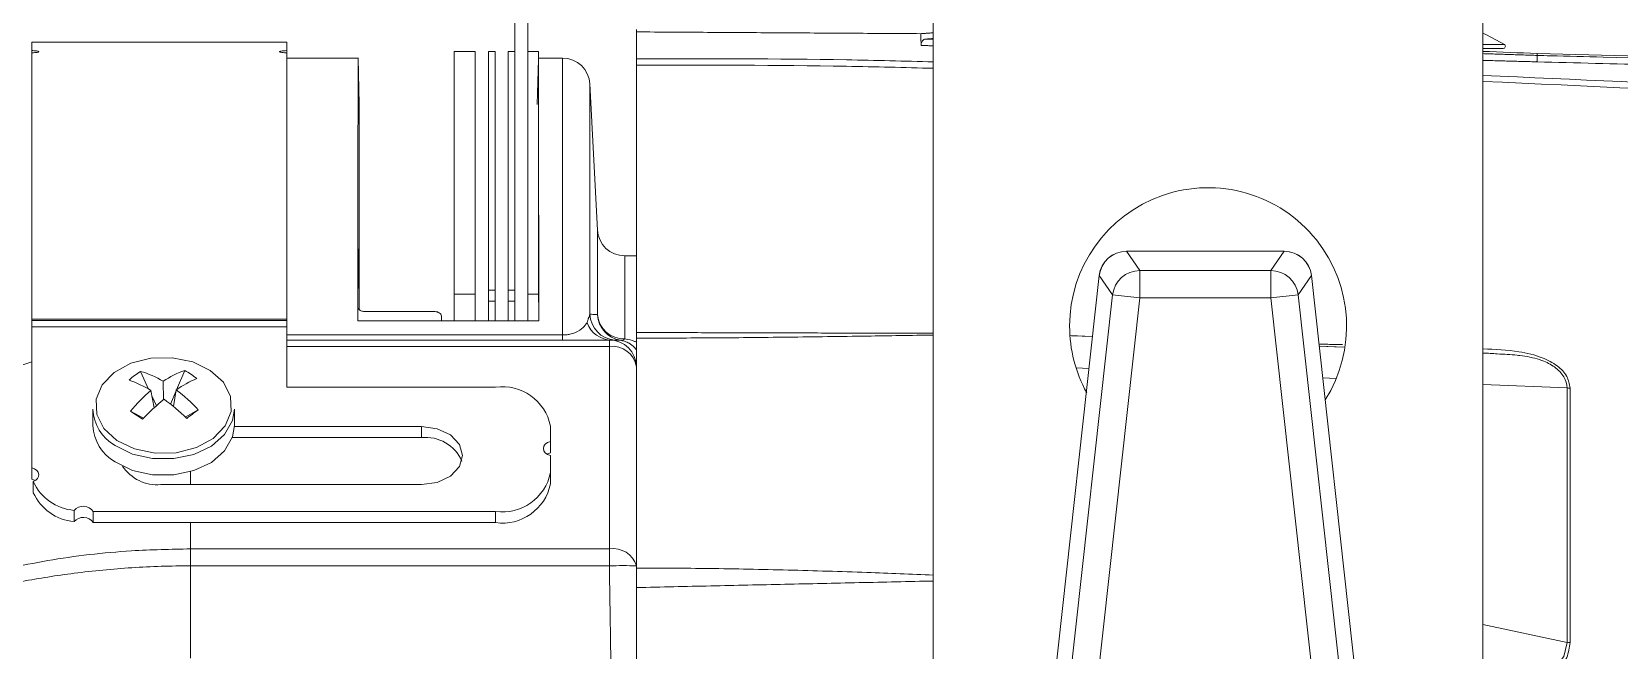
# Model space of a CAD drawing. Extents: x 11 to 120, y 2 to 94.
# Drawn here: x 88.235 to 91.847, y 42.531 to 43.939 of the extents above; entities that cross this region are included whole.
import ezdxf

# ---------------------------------------------------------------- set-up
doc = ezdxf.new("R2010")
doc.units = 0
doc.header["$MEASUREMENT"] = 0
doc.linetypes.add('SLD-Solid', pattern=[0])
doc.layers.add('OBJECT', color=7, linetype='CONTINUOUS')

msp = doc.modelspace()

# ---------------------------------------------------------------- linework, layer by layer
at = {"layer": 'OBJECT', "color": 7, "linetype": 'SLD-Solid', "lineweight": 15}
for p, q in [((90.2863, 39.7263), (90.2863, 48.6989)), ((91.5363, 39.7263), (91.5363, 48.6989)), ((89.3342, 43.8624), (89.3342, 44.0439)), ((89.3642, 43.8624), (89.3642, 44.0439)), ((88.8155, 43.9149), (88.2355, 43.9149)), ((88.2355, 43.8961), (88.2355, 43.9149)), ((88.8155, 43.8961), (88.8155, 43.9149)), ((89.6113, 43.9386), (89.6113, 43.9439)), ((89.6113, 43.9386), (89.6113, 43.8772)), ((88.2355, 43.891), (88.2355, 43.8961)), ((88.2355, 43.2847), (88.2355, 43.891)), ((88.8155, 43.891), (88.8155, 43.8961)), ((88.8155, 43.2847), (88.8155, 43.891)), ((88.9777, 43.8789), (88.8155, 43.8789)), ((88.9805, 43.7732), (88.9777, 43.8787)), ((89.2444, 43.8939), (89.1964, 43.8939)), ((89.1964, 43.3417), (89.1964, 43.8939)), ((89.2444, 43.3417), (89.2444, 43.8939)), ((89.2893, 43.8939), (89.2744, 43.8939)), ((89.2744, 43.3506), (89.2744, 43.8939)), ((89.2893, 43.3506), (89.2893, 43.8939)), ((89.3342, 43.8939), (89.3193, 43.8939)), ((89.3193, 43.3506), (89.3193, 43.8939)), ((89.3882, 43.8939), (89.3642, 43.8939)), ((89.3882, 43.8769), (89.3855, 43.7731)), ((89.3882, 43.8939), (89.3882, 43.3417)), ((89.4431, 43.8789), (89.3882, 43.8789)), ((89.4431, 43.2488), (89.4431, 43.8789)), ((91.5852, 43.9099), (91.5363, 43.9099)), ((91.5825, 43.9007), (91.5363, 43.9007)), ((95.9027, 43.7784), (91.66, 43.8895)), ((91.66, 43.8851), (91.66, 43.8895)), ((89.3342, 43.3506), (89.3342, 43.8624)), ((89.3642, 43.8624), (89.3642, 43.3417)), ((89.6113, 43.8626), (89.6113, 43.246)), ((89.5224, 43.4877), (89.505, 43.8201)), ((89.505, 43.8201), (89.505, 43.296)), ((88.9805, 43.3393), (88.9805, 43.7739)), ((89.5224, 43.2949), (89.5224, 43.4877)), ((88.9773, 43.4598), (88.9805, 43.3393)), ((89.6113, 43.4289), (89.5843, 43.4289)), ((89.5843, 43.4289), (89.5843, 43.2399)), ((91.0845, 43.4394), (90.7257, 43.4394)), ((90.7257, 43.4394), (90.7257, 43.4392)), ((90.7257, 43.4392), (90.7561, 43.3955)), ((91.0845, 43.4392), (90.7257, 43.4392)), ((91.0541, 43.3955), (91.0845, 43.4392)), ((91.0845, 43.4394), (91.0845, 43.4392)), ((90.6637, 43.3838), (90.5435, 42.2945)), ((90.6636, 43.3838), (90.5444, 42.3046)), ((90.6636, 43.3838), (90.6637, 43.3838)), ((90.6941, 43.34), (90.6637, 43.3838)), ((90.7561, 43.3955), (90.7561, 43.3332)), ((90.7561, 43.3955), (91.0541, 43.3955)), ((91.0541, 43.3955), (91.0541, 43.3332)), ((91.1464, 43.3838), (91.1161, 43.34)), ((91.2667, 42.2945), (91.1464, 43.3838)), ((91.1466, 43.3838), (91.1464, 43.3838)), ((91.2657, 42.3049), (91.1466, 43.3838)), ((89.1964, 43.3417), (89.2444, 43.3417)), ((89.1964, 43.3417), (89.1964, 43.2809)), ((89.2444, 43.3417), (89.2444, 43.2809)), ((89.2744, 43.3506), (89.2893, 43.3506)), ((89.2744, 43.3254), (89.2744, 43.3506)), ((89.2893, 43.3506), (89.2893, 43.3254)), ((89.3193, 43.3506), (89.3342, 43.3506)), ((89.3193, 43.3254), (89.3193, 43.3506)), ((89.3342, 43.3506), (89.3342, 43.3254)), ((89.3882, 43.3417), (89.3642, 43.3417)), ((89.3642, 43.2809), (89.3642, 43.3417)), ((89.3882, 43.3237), (89.3882, 43.3417)), ((90.5718, 42.232), (90.6941, 43.34)), ((90.7561, 43.3332), (90.6337, 42.2251)), ((90.6941, 43.34), (90.7561, 43.3332)), ((91.0541, 43.3332), (90.7561, 43.3332)), ((91.0541, 43.3332), (91.1161, 43.34)), ((91.1765, 42.2251), (91.0541, 43.3332)), ((91.1161, 43.34), (91.2384, 42.232)), ((89.2893, 43.3254), (89.2744, 43.3254)), ((89.2744, 43.3254), (89.2744, 43.2809)), ((89.2893, 43.3254), (89.2893, 43.2809)), ((89.3342, 43.3254), (89.3193, 43.3254)), ((89.3193, 43.3254), (89.3193, 43.2809)), ((89.3342, 43.3254), (89.3342, 43.2809)), ((88.2355, 43.2819), (88.2355, 43.2847)), ((88.2355, 43.2847), (88.8155, 43.2847)), ((88.2355, 43.267), (88.2355, 43.2819)), ((88.2355, 43.2819), (88.8155, 43.2819)), ((88.2355, 42.946), (88.2355, 43.267)), ((88.2355, 43.267), (88.8155, 43.267)), ((88.8155, 43.2819), (88.8155, 43.2847)), ((88.8155, 43.267), (88.8155, 43.2819)), ((88.8155, 43.267), (88.8155, 43.1299)), ((88.9771, 43.2809), (89.3888, 43.2809)), ((88.8155, 43.2488), (89.4431, 43.2488)), ((88.8155, 43.2371), (89.5494, 43.2371)), ((89.4431, 43.2371), (88.8155, 43.2371)), ((89.4431, 43.2488), (89.4431, 43.2371)), ((89.5494, 43.2228), (89.5494, 43.2371)), ((89.6835, 43.2542), (89.6113, 43.2543)), ((89.6113, 43.2415), (89.6113, 42.7183)), ((90.5971, 43.2474), (90.6483, 43.2452)), ((90.6483, 43.245), (90.6008, 43.247)), ((89.5494, 43.2228), (88.8155, 43.2228)), ((89.5494, 42.7618), (89.5494, 43.2228)), ((91.1643, 43.2233), (91.2227, 43.2208)), ((91.2163, 43.2209), (91.1643, 43.2231)), ((91.569, 43.2059), (91.5363, 43.2073)), ((88.4829, 43.1658), (88.5014, 43.1255)), ((88.5834, 43.168), (88.5651, 43.1242)), ((90.6113, 43.1736), (90.6403, 43.1724)), ((88.5067, 43.1224), (88.5137, 43.0829)), ((88.5348, 43.1014), (88.5346, 43.1434)), ((88.5638, 43.1213), (88.5513, 43.0913)), ((88.5643, 43.1237), (88.5576, 43.0861)), ((88.8155, 43.1299), (89.2905, 43.1299)), ((91.1723, 43.1509), (91.2029, 43.1496)), ((91.5363, 43.1361), (91.7278, 43.1283)), ((88.5091, 43.1088), (88.5189, 43.0876)), ((88.3745, 43.0799), (88.3745, 43.0429)), ((88.4599, 43.0752), (88.4896, 43.059)), ((88.6141, 43.0785), (88.5848, 43.062)), ((88.6965, 43.0429), (88.6965, 43.0799)), ((88.6916, 43.015), (89.122, 43.015)), ((88.6964, 43.0405), (89.122, 43.0405)), ((89.122, 43.015), (89.122, 43.0405)), ((89.4155, 43.0062), (89.4155, 43.0415)), ((89.4155, 43.0062), (89.4155, 42.9807)), ((89.4155, 42.9355), (89.4155, 42.9744)), ((88.2355, 42.946), (88.2355, 42.9206)), ((88.5964, 42.9375), (88.5964, 42.9082)), ((88.2388, 42.9152), (88.2388, 42.8898)), ((89.122, 42.9082), (88.529, 42.9082)), ((89.4155, 42.9355), (89.4155, 42.91)), ((88.3318, 42.824), (88.3318, 42.8494)), ((88.3754, 42.8471), (89.2905, 42.8471)), ((88.3754, 42.8471), (88.3754, 42.8216)), ((89.2905, 42.8216), (89.2905, 42.8471)), ((88.3754, 42.8216), (89.2905, 42.8216)), ((88.5964, 42.8216), (88.5964, 42.7618)), ((88.5964, 42.7618), (88.5964, 42.7232)), ((88.5964, 42.7618), (89.5494, 42.7618)), ((89.5494, 42.7618), (89.5494, 42.7232)), ((88.5964, 42.7232), (88.5964, 42.5134)), ((89.5494, 42.7232), (88.5964, 42.7232)), ((91.5363, 42.5895), (91.7278, 42.5491))]:
    msp.add_line(p, q, dxfattribs=at)
at = {"layer": 'OBJECT', "color": 7, "linetype": 'SLD-Solid', "lineweight": 15, "flags": 128}
for points in [[(91.5852, 43.9099), (91.5449, 43.9317), (91.5363, 43.9355)], [(88.4293, 43.0087), (88.4694, 42.9894), (88.5159, 42.9798), (88.5643, 42.9808), (88.6099, 42.9924), (88.6482, 43.0134), (88.6755, 43.0417), (88.6891, 43.0746), (88.6876, 43.1088), (88.6713, 43.1411), (88.6416, 43.1681), (88.6016, 43.1874), (88.5551, 43.197), (88.5066, 43.196), (88.461, 43.1844), (88.4227, 43.1635), (88.3954, 43.1352), (88.3819, 43.1023), (88.3833, 43.068), (88.3997, 43.0358), (88.4293, 43.0087)], [(88.2355, 43.1875), (88.0964, 43.1412), (88.0964, 43.1412), (88.0964, 43.1412)], [(88.4251, 42.997), (88.4646, 42.9776), (88.5103, 42.9674), (88.5583, 42.9672), (88.6043, 42.9769), (88.6441, 42.9958), (88.6743, 43.0222), (88.6922, 43.0537), (88.6965, 43.0799)], [(88.4251, 42.96), (88.4646, 42.9406), (88.5103, 42.9304), (88.5583, 42.9302), (88.6043, 42.9399), (88.6441, 42.9588), (88.6743, 42.9852), (88.6922, 43.0167), (88.6965, 43.0429)], [(89.122, 43.0405), (89.1578, 43.0354), (89.1881, 43.0211), (89.2084, 42.9997), (89.2155, 42.9744), (89.2084, 42.9491), (89.1881, 42.9276), (89.1578, 42.9133), (89.122, 42.9082)], [(89.4155, 42.9744), (89.4089, 42.9768), (89.4037, 42.9805), (89.4004, 42.9851), (89.3993, 42.9903), (89.4004, 42.9954), (89.4037, 43.0001), (89.4089, 43.0038), (89.4155, 43.0062)], [(89.4075, 42.9775), (89.4089, 42.9783), (89.4155, 42.9807)], [(88.2355, 42.946), (88.2417, 42.9438), (88.2467, 42.9404), (88.2501, 42.9362), (88.2516, 42.9314), (88.2511, 42.9265), (88.2487, 42.9219), (88.2444, 42.9181), (88.2388, 42.9152)], [(88.2355, 42.9206), (88.2417, 42.9184), (88.2434, 42.9174)], [(91.5363, 42.4734), (91.6143, 42.4618), (91.6564, 42.4663), (91.665, 42.469), (91.6942, 42.4847), (91.6992, 42.4889), (91.7203, 42.5169), (91.7278, 42.5491), (91.7278, 42.5491), (91.7278, 42.5491)]]:
    msp.add_lwpolyline(points, dxfattribs=at)
at = {"layer": 'OBJECT', "color": 7, "linetype": 'SLD-Solid', "lineweight": 15}
for centre, radius, start, end in [((89.4431, 43.8169), 0.062, 3, 90), ((89.6113, -6.7291), 50.66, 87.68235, 87.82233), ((91.5825, 43.9057), 0.005, 270, 57.4319), ((88.8855, 43.986), 2.7763, 357.615, 357.916), ((89.4507, 43.9315), 2.2098, 358.4172, 358.7954), ((91.6601, 43.8854), 0.015, 267.6836, 268.5034), ((90.9113, 43.2689), 0.315, 327.7754, 180), ((89.5843, 43.4909), 0.062, 183, 270), ((90.7257, 43.3769), 0.0625, 90, 173.7), ((90.7261, 43.3765), 0.0627, 90.3105, 173.3016), ((91.0845, 43.3769), 0.0625, 6.3, 90), ((91.0841, 43.3765), 0.0627, 6.6984, 89.6895), ((90.7564, 43.3327), 0.0627, 90.3105, 173.3016), ((91.0538, 43.3327), 0.0627, 6.6984, 89.6895), ((89.5551, 43.2971), 0.0599, 199.9389, 269.4294), ((89.5669, 43.2987), 0.062, 182.5108, 264.8717), ((89.5843, 43.2979), 0.062, 182.7994, 260.9516), ((89.5825, 43.3002), 0.0603, 185.1121, 271.7203), ((90.9113, 43.2689), 0.315, 180, 208.766), ((89.5494, 43.1751), 0.062, 1.1517, 89.9957), ((89.5757, 43.2494), 0.0128, 264.8325, 312.1191), ((89.5554, 43.1664), 0.0568, 10.0798, 96.1484), ((88.5841, 43.0039), 0.191, 122.0142, 131.8138), ((88.4202, 42.9506), 0.2242, 59.3222, 73.7606), ((88.6551, 42.965), 0.2153, 109.4637, 124.0336), ((88.4884, 42.9952), 0.1972, 51.5108, 61.1938), ((88.3664, 42.8927), 0.2692, 58.588, 70.3695), ((88.758, 42.8265), 0.3883, 130.334, 140.1596), ((88.7136, 42.9088), 0.2617, 113.0567, 124.7892), ((88.3345, 42.8199), 0.3809, 42.7657, 52.8973), ((89.3061, 43.0194), 0.1116, 11.4218, 98.0495), ((91.7374, 43.2033), 0.0756, 262.7505, 268.1191), ((88.8636, 42.7065), 0.5139, 129.5502, 137.0246), ((88.2424, 42.7033), 0.4959, 45.8157, 53.6478), ((88.4754, 43.0846), 0.1011, 182.7049, 240.144), ((90.6788, 46.3789), 3.9797, 236.1127, 236.5919), ((87.1629, 44.9832), 2.3945, 306.5237, 307.3042), ((88.4754, 43.0476), 0.1011, 182.7049, 240.144), ((89.1321, 42.9269), 0.0887, 23.0745, 96.5384), ((88.5204, 43.0018), 0.0939, 213.3129, 275.2259), ((88.3417, 42.962), 0.113, 204.4774, 264.9939), ((89.3061, 42.9576), 0.1116, 261.9505, 348.5782), ((89.3061, 42.9321), 0.1116, 261.9505, 348.5782), ((88.3417, 42.9366), 0.113, 204.4774, 264.9939), ((88.3527, 42.8312), 0.0277, 34.9613, 138.8585), ((88.3527, 42.8057), 0.0277, 34.9613, 138.8585), ((89.5582, 42.7069), 0.0556, 17.0331, 99.1637), ((89.5797, 41.7927), 0.931, 88.0509, 91.8659), ((91.7374, 42.6454), 0.0967, 264.3329, 268.5205)]:
    msp.add_arc(centre, radius, start, end, dxfattribs=at)
for points in [[(89.6113, 43.9386), (90.258, 43.9346)], [(90.2863, 43.9365), (90.258, 43.9346)], [(90.258, 43.9346), (90.2584, 43.9077)], [(90.2682, 43.9222), (90.2863, 43.9234)], [(90.2682, 43.9222), (90.2863, 43.9219)], [(88.2517, 43.8935), (88.2517, 43.8936)], [(88.7994, 43.8939), (88.7993, 43.8936)], [(90.2863, 43.907), (90.2584, 43.9077)], [(91.5363, 43.8891), (91.66, 43.8851)], [(91.6594, 43.8705), (91.5363, 43.8738)], [(95.9024, 43.7596), (91.6597, 43.8705)], [(88.9805, 43.3306), (88.9805, 43.3393)], [(88.9805, 43.3306), (88.9805, 43.3306)], [(88.9805, 43.3065), (88.9805, 43.3306)], [(89.1519, 43.302), (88.9925, 43.3022)], [(89.1675, 43.2809), (89.1672, 43.2917)], [(89.4988, 43.2767), (89.505, 43.296)], [(89.5494, 43.2371), (89.5545, 43.2372)], [(89.5614, 43.2369), (89.5545, 43.2372)], [(89.6838, 43.2542), (90.2863, 43.2525)], [(91.1638, 43.2279), (91.2172, 43.2268)], [(89.5546, 42.3879), (89.5494, 42.7232)], [(90.2863, 42.6887), (89.6113, 42.6738)]]:
    msp.add_open_spline(points, degree=1, dxfattribs=at)
for points, knots in [([(90.2584, 43.9077), (90.2585, 43.9091), (90.2586, 43.912), (90.2599, 43.9158), (90.262, 43.919), (90.2648, 43.9215), (90.267, 43.9219), (90.2682, 43.9222)], [0, 0, 0, 0, 0.172104, 0.343699, 0.527172, 0.746257, 1, 1, 1, 1]), ([(88.2517, 43.8936), (88.2514, 43.8939), (88.2509, 43.8945), (88.2467, 43.8953), (88.2413, 43.8958), (88.2371, 43.896), (88.2355, 43.8961)], [0, 0, 0, 0, 0.273874, 0.547765, 0.818561, 1, 1, 1, 1]), ([(88.2355, 43.891), (88.2379, 43.8911), (88.2428, 43.8914), (88.2482, 43.8921), (88.2511, 43.8928), (88.2515, 43.8933), (88.2517, 43.8935)], [0, 0, 0, 0, 0.278162, 0.556168, 0.835036, 1, 1, 1, 1]), ([(88.7993, 43.8936), (88.7995, 43.8933), (88.8001, 43.8927), (88.8043, 43.8918), (88.8097, 43.8913), (88.8138, 43.8911), (88.8155, 43.891)], [0, 0, 0, 0, 0.275025, 0.549976, 0.82072, 1, 1, 1, 1]), ([(88.8155, 43.8961), (88.813, 43.896), (88.8081, 43.8957), (88.8027, 43.8951), (88.8002, 43.8944), (88.7996, 43.894), (88.7994, 43.8939)], [0, 0, 0, 0, 0.298064, 0.595979, 0.894017, 1, 1, 1, 1]), ([(88.9773, 43.4598), (88.9774, 43.5028), (88.9775, 43.5889), (88.9776, 43.6924), (88.9776, 43.7758), (88.9777, 43.8358), (88.9777, 43.869), (88.9777, 43.8828), (88.9777, 43.8788), (88.9777, 43.8787)], [0, 0, 0, 0, 0.164124, 0.329387, 0.498245, 0.668344, 0.832468, 0.997732, 1, 1, 1, 1]), ([(89.3882, 43.8769), (89.3882, 43.8762), (89.3882, 43.8746), (89.3883, 43.8436), (89.3883, 43.7899), (89.3884, 43.7116), (89.3885, 43.6036), (89.3886, 43.4642), (89.3888, 43.3422), (89.3888, 43.2809)], [0, 0, 0, 0, 0.113769, 0.250524, 0.38823, 0.52893, 0.670665, 0.834512, 1, 1, 1, 1]), ([(89.6113, 43.8772), (89.7705, 43.8775), (89.9955, 43.8779), (90.2205, 43.8722), (90.2863, 43.8705)], [0, 0, 0, 0, 0.707204, 1, 1, 1, 1]), ([(89.6113, 43.8626), (89.6113, 43.8629), (89.6113, 43.8634), (89.6113, 43.8663), (89.6113, 43.8703), (89.6113, 43.8742), (89.6113, 43.8765), (89.6113, 43.8772)], [0, 0, 0, 0, 0.227366, 0.454733, 0.682099, 0.909464, 1, 1, 1, 1]), ([(91.66, 43.8851), (91.67, 43.8848), (91.72, 43.8835), (91.9299, 43.878), (92.7696, 43.8561), (94.1339, 43.8204), (95.3382, 43.789), (95.9027, 43.7742)], [0, 0, 0, 0, 0.007069, 0.035343, 0.14844, 0.600828, 1, 1, 1, 1]), ([(90.2863, 43.8558), (90.2204, 43.8575), (89.9955, 43.8634), (89.7705, 43.8629), (89.6113, 43.8626)], [0, 0, 0, 0, 0.292954, 1, 1, 1, 1]), ([(91.5363, 43.8396), (91.956, 43.821), (92.8278, 43.7823), (94.1497, 43.6808), (95.0498, 43.5826), (95.5, 43.5335)], [0, 0, 0, 0, 0.316932, 0.658342, 1, 1, 1, 1]), ([(95.4983, 43.5191), (95.4884, 43.5202), (95.4387, 43.5261), (95.2301, 43.5501), (94.7132, 43.6068), (93.9165, 43.6821), (92.8048, 43.7679), (92.0107, 43.8043), (91.5363, 43.826)], [0, 0, 0, 0, 0.007548, 0.037738, 0.1585, 0.400032, 0.641653, 1, 1, 1, 1]), ([(88.9771, 43.2809), (88.9771, 43.2949), (88.9772, 43.3228), (88.9772, 43.363), (88.9773, 43.4094), (88.9773, 43.4407), (88.9773, 43.4598)], [0, 0, 0, 0, 0.218765, 0.43753, 0.656295, 1, 1, 1, 1]), ([(88.9772, 43.3123), (88.9772, 43.309), (88.9772, 43.2986), (88.9772, 43.2881), (88.9772, 43.2809)], [0, 0, 0, 0, 0.325101, 1, 1, 1, 1]), ([(88.9925, 43.3022), (88.991, 43.3023), (88.9879, 43.3025), (88.9839, 43.3038), (88.9805, 43.3059), (88.9778, 43.3088), (88.9774, 43.3111), (88.9772, 43.3123)], [0, 0, 0, 0, 0.172839, 0.345191, 0.529668, 0.742963, 1, 1, 1, 1]), ([(89.1672, 43.2917), (89.1669, 43.2931), (89.1664, 43.2959), (89.1628, 43.2992), (89.1583, 43.3012), (89.1545, 43.3019), (89.1524, 43.3019), (89.1519, 43.302)], [0, 0, 0, 0, 0.29148, 0.56099, 0.754894, 0.949736, 1, 1, 1, 1]), ([(89.1672, 43.2809), (89.1672, 43.282), (89.1672, 43.285), (89.1672, 43.2886), (89.1672, 43.2912), (89.1672, 43.2917)], [0, 0, 0, 0, 0.28187, 0.850451, 1, 1, 1, 1]), ([(89.4431, 43.2488), (89.4458, 43.2488), (89.4518, 43.249), (89.4619, 43.2508), (89.4777, 43.256), (89.4906, 43.2651), (89.4961, 43.2729), (89.4988, 43.2767)], [0, 0, 0, 0, 0.064307, 0.144323, 0.280227, 0.653314, 1, 1, 1, 1]), ([(89.505, 43.296), (89.5073, 43.2958), (89.514, 43.2955), (89.5191, 43.2951), (89.5224, 43.2949)], [0, 0, 0, 0, 0.33844, 1, 1, 1, 1]), ([(89.5545, 43.2372), (89.545, 43.2372), (89.5318, 43.2371), (89.4966, 43.2371), (89.4699, 43.2371), (89.4508, 43.2371), (89.4431, 43.2371)], [0, 0, 0, 0, 0.484963, 0.675899, 0.868393, 1, 1, 1, 1]), ([(89.5746, 43.2367), (89.574, 43.2367), (89.5709, 43.2368), (89.5665, 43.2369), (89.5622, 43.2369), (89.5614, 43.2369)], [0, 0, 0, 0, 0.169099, 0.845499, 1, 1, 1, 1]), ([(89.6113, 43.2137), (89.6098, 43.2163), (89.6061, 43.222), (89.5966, 43.2287), (89.5866, 43.234), (89.5777, 43.236), (89.5746, 43.2367)], [0, 0, 0, 0, 0.293555, 0.667632, 0.881097, 1, 1, 1, 1]), ([(89.5843, 43.2399), (89.5928, 43.2384), (89.6024, 43.2366), (89.6083, 43.2335), (89.609, 43.2331)], [0, 0, 0, 0, 0.887609, 1, 1, 1, 1]), ([(89.6113, 43.2415), (89.6113, 43.2462), (89.6113, 43.2527), (89.6113, 43.2531), (89.6113, 43.2532)], [0, 0, 0, 0, 0.732612, 1, 1, 1, 1]), ([(90.2863, 43.2486), (90.236, 43.2478), (90.1259, 43.246), (89.9558, 43.2437), (89.7811, 43.2419), (89.6663, 43.2416), (89.6113, 43.2415)], [0, 0, 0, 0, 0.223952, 0.489724, 0.755991, 1, 1, 1, 1]), ([(91.569, 43.2057), (91.5638, 43.2061), (91.5528, 43.2069), (91.5419, 43.2073), (91.5361, 43.2075)], [0, 0, 0, 0, 0.470151, 1, 1, 1, 1]), ([(91.5363, 43.217), (91.5639, 43.216), (91.6104, 43.2142), (91.6693, 43.1997), (91.707, 43.1795), (91.73, 43.155), (91.7333, 43.1369), (91.7349, 43.1278)], [0, 0, 0, 0, 0.302179, 0.508817, 0.675604, 0.837911, 1, 1, 1, 1]), ([(91.7278, 43.1283), (91.7278, 43.1283), (91.728, 43.1369), (91.7226, 43.1541), (91.7021, 43.176), (91.6797, 43.1875), (91.6535, 43.1968), (91.6339, 43.2005), (91.6013, 43.2042), (91.5841, 43.205), (91.569, 43.2057)], [0, 0, 0, 0, 0.000011, 0.186263, 0.372494, 0.534266, 0.561751, 0.767838, 0.79602, 1, 1, 1, 1]), ([(91.7278, 42.5491), (91.7278, 42.5491), (91.7279, 42.6566), (91.7278, 42.8108), (91.7278, 42.9983), (91.7278, 43.0861), (91.7278, 43.1283), (91.7278, 43.1283)], [0, 0, 0, 0, 0.000003, 0.497705, 0.748853, 0.999997, 1, 1, 1, 1]), ([(91.7349, 43.1278), (91.7349, 43.0846), (91.7349, 42.9981), (91.735, 42.8107), (91.7349, 42.6533), (91.7349, 42.5487)], [0, 0, 0, 0, 0.251148, 0.502295, 1, 1, 1, 1]), ([(88.0953, 42.6977), (88.1534, 42.7112), (88.2713, 42.7385), (88.4422, 42.7586), (88.5518, 42.7609), (88.5964, 42.7618)], [0, 0, 0, 0, 0.365392, 0.741453, 1, 1, 1, 1]), ([(88.5964, 42.7232), (88.5964, 42.7232), (88.552, 42.7232), (88.463, 42.7204), (88.3346, 42.708), (88.2123, 42.6886), (88.1357, 42.6721), (88.0982, 42.663), (88.0982, 42.663)], [0, 0, 0, 0, 0.000005, 0.258899, 0.517794, 0.757464, 0.999995, 1, 1, 1, 1]), ([(89.6113, 42.7183), (89.6663, 42.7181), (89.7811, 42.7176), (89.9558, 42.7139), (90.1258, 42.7087), (90.236, 42.7043), (90.2863, 42.7023)], [0, 0, 0, 0, 0.243996, 0.510267, 0.776015, 1, 1, 1, 1]), ([(89.6113, 42.6738), (89.6113, 42.6819), (89.6113, 42.698), (89.6113, 42.7116), (89.6113, 42.7183)], [0, 0, 0, 0, 0.49976, 1, 1, 1, 1]), ([(89.6113, 42.5061), (89.6113, 42.5374), (89.6113, 42.5933), (89.6113, 42.6492), (89.6113, 42.6738)], [0, 0, 0, 0, 0.56, 1, 1, 1, 1]), ([(91.7349, 42.5487), (91.7332, 42.5371), (91.73, 42.5139), (91.7069, 42.4826), (91.6694, 42.4573), (91.6103, 42.4412), (91.5639, 42.4419), (91.5363, 42.4422)], [0, 0, 0, 0, 0.161361, 0.322815, 0.492352, 0.698047, 1, 1, 1, 1])]:
    msp.add_open_spline(points, degree=3, knots=knots, dxfattribs=at)

doc.saveas('drawing.dxf')
